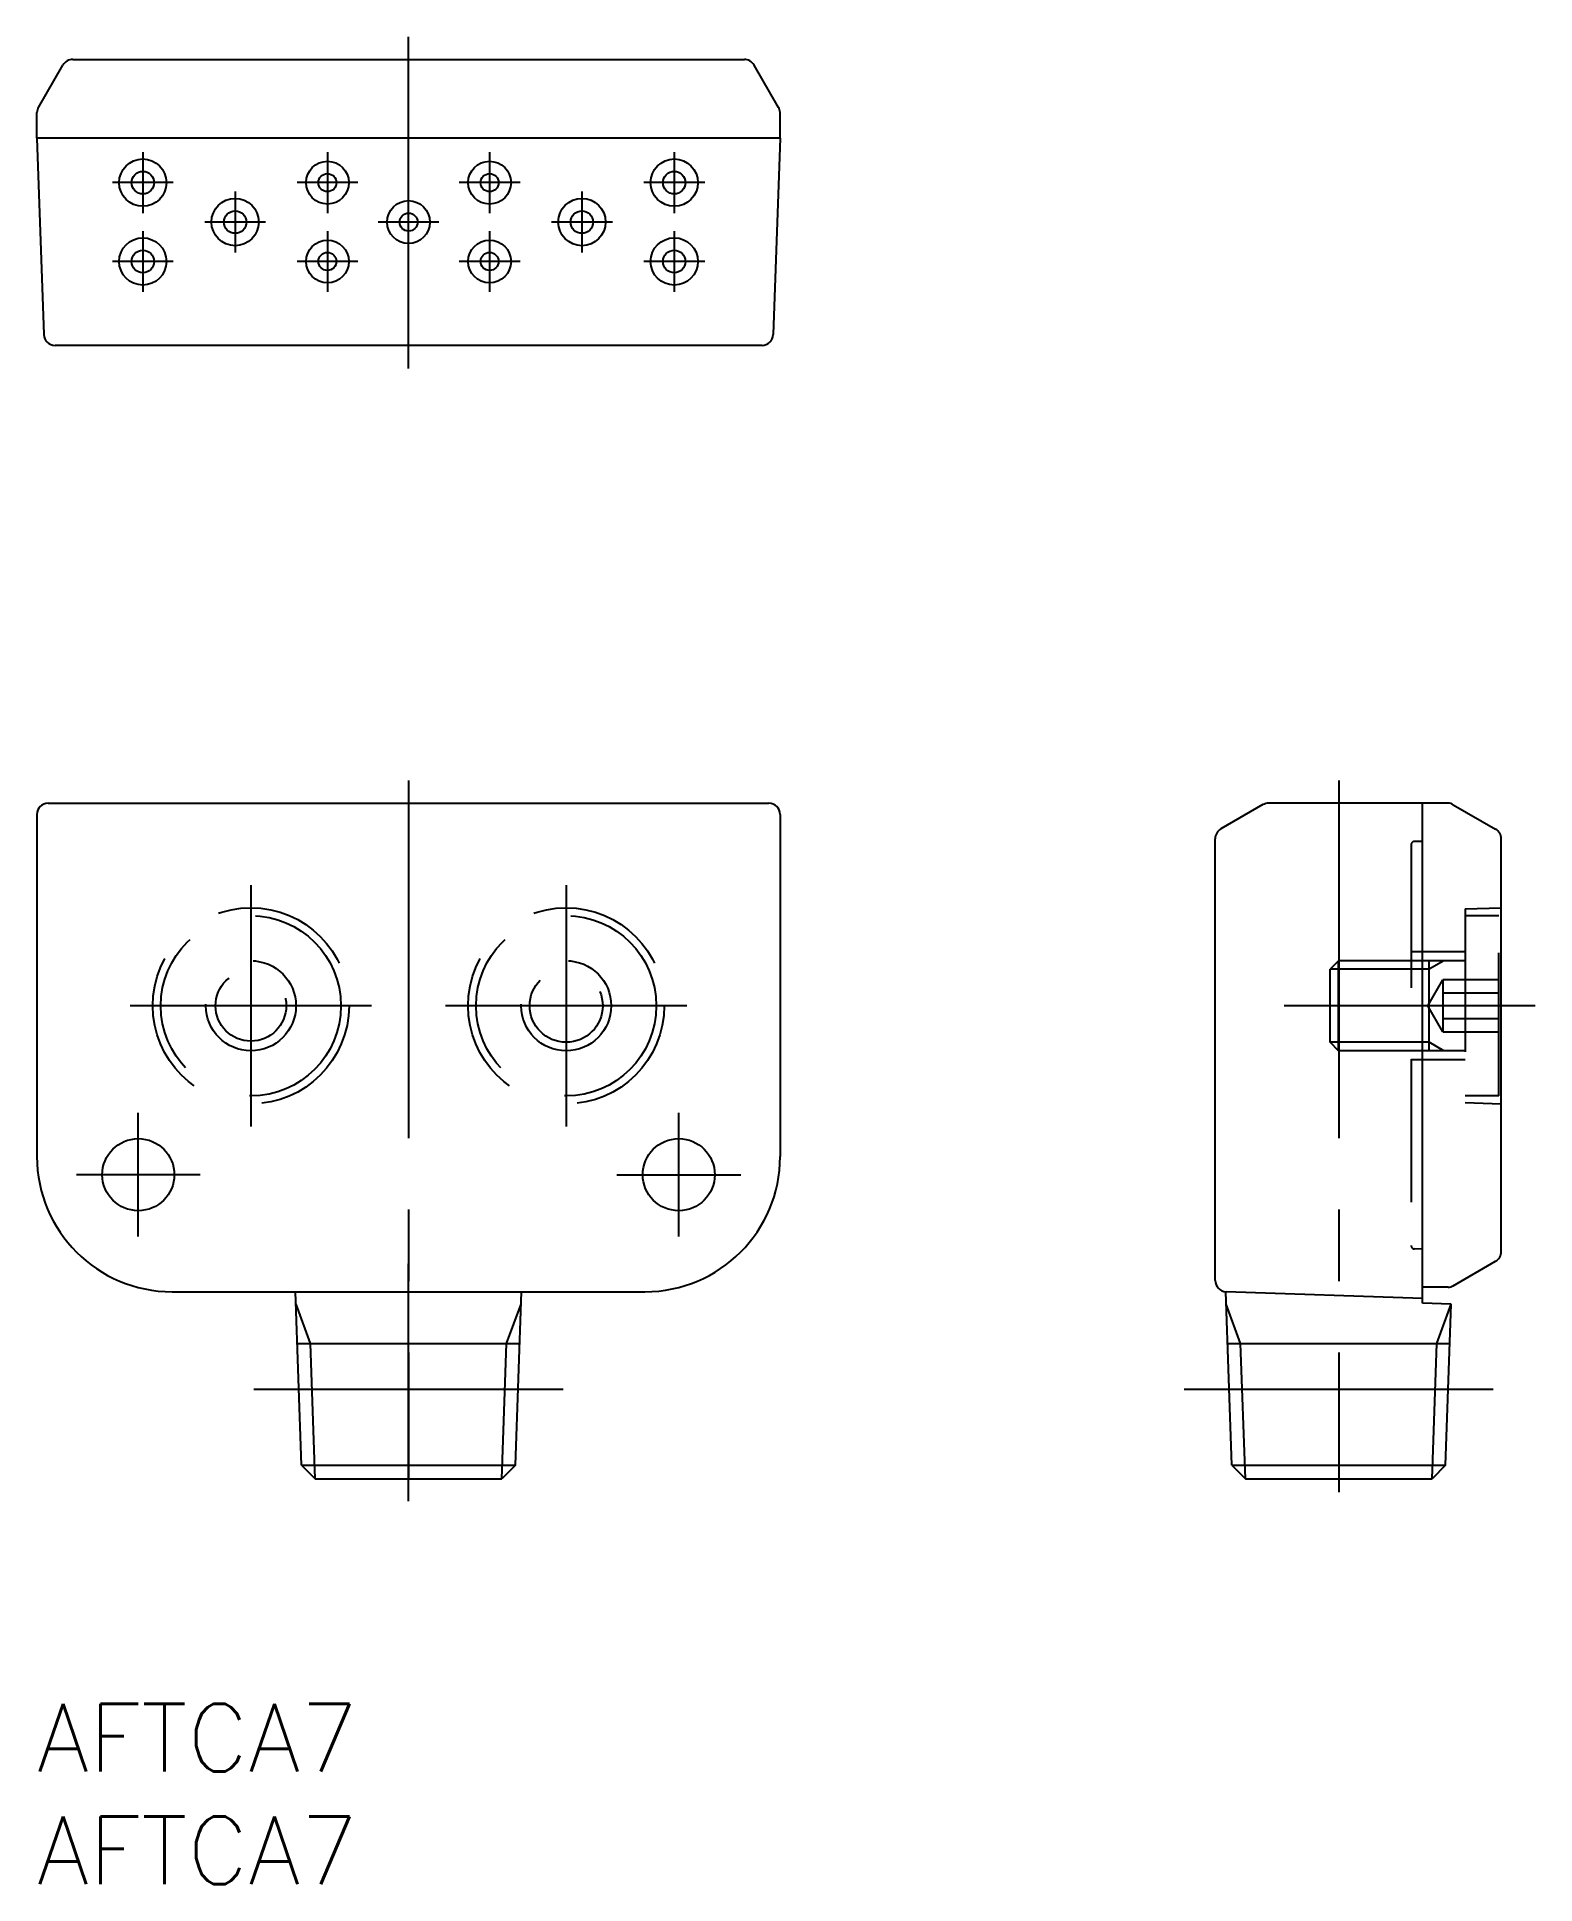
# Model space of a CAD drawing. Extents: x 0 to 66.5, y -8 to 74.
import ezdxf

# ---------------------------------------------------------------- set-up
doc = ezdxf.new("R2010")
doc.units = 0
doc.header["$LTSCALE"] = 0.5
doc.linetypes.add('CENTER', pattern=[50.8, 31.75, -6.35, 6.35, -6.35])
doc.linetypes.add('DASHED', pattern=[19.05, 12.7, -6.35])
for name, color, linetype in [('MSM_CENTER', 1, 'CENTER'), ('MSM_CONTINUOUS', 7, 'CONTINUOUS'), ('MSM_DASHED', 4, 'DASHED'), ('MSM_NARROW', 5, 'CONTINUOUS'), ('MSM_PART_NUMBER', 7, 'CONTINUOUS')]:
    doc.layers.add(name, color=color, linetype=linetype)
doc.styles.get("Standard").update_dxf_attribs({"font": 'txt.shx', "height": 1, "bigfont": 'bigfont.shx'})

# ---------------------------------------------------------------- blocks, each defined once
blk = doc.blocks.new('*U35')
at = {"layer": 'MSM_PART_NUMBER'}
blk.add_text('AFTCA7', height=3, dxfattribs=at).set_placement((0, -3))
blk = doc.blocks.new('*U36')
at = {"layer": 'MSM_PART_NUMBER'}
blk.add_text('AFTCA7', height=3, dxfattribs=at).set_placement((0, -8))

msp = doc.modelspace()

# ---------------------------------------------------------------- linework, layer by layer
at = {"layer": 'MSM_CENTER'}
for p, q in [((16.5, 59.303), (16.5, 74.023)), ((4.7, 68.903), (4.7, 66.203)), ((12.9, 68.903), (12.9, 66.203)), ((20.1, 68.903), (20.1, 66.203)), ((28.3, 68.903), (28.3, 66.203)), ((6.05, 67.553), (3.35, 67.553)), ((14.25, 67.553), (11.55, 67.553)), ((21.45, 67.553), (18.75, 67.553)), ((29.65, 67.553), (26.95, 67.553)), ((8.8, 67.153), (8.8, 64.453)), ((24.2, 67.153), (24.2, 64.453)), ((10.15, 65.803), (7.45, 65.803)), ((17.85, 65.803), (15.15, 65.803)), ((25.55, 65.803), (22.85, 65.803)), ((4.7, 65.403), (4.7, 62.703)), ((12.9, 65.403), (12.9, 62.703)), ((20.1, 65.403), (20.1, 62.703)), ((28.3, 65.403), (28.3, 62.703)), ((6.05, 64.053), (3.35, 64.053)), ((14.25, 64.053), (11.55, 64.053)), ((21.45, 64.053), (18.75, 64.053)), ((29.65, 64.053), (26.95, 64.053)), ((16.5, 41), (16.5, 10)), ((57.804, 41), (57.804, 9.4)), ((9.5, 36.356), (9.5, 25.644)), ((23.5, 36.356), (23.5, 25.644)), ((14.857, 31), (4.145, 31)), ((28.856, 31), (18.144, 31)), ((66.522, 31), (55.389, 31)), ((64.92, 31), (57.42, 31)), ((4.5, 20.75), (4.5, 26.25)), ((28.5, 20.75), (28.5, 26.25)), ((7.25, 23.5), (1.75, 23.5)), ((25.75, 23.5), (31.25, 23.5)), ((16.5, 9), (16.5, 19.541)), ((9.636, 13.97), (23.364, 13.97)), ((50.94, 13.97), (64.668, 13.97))]:
    msp.add_line(p, q, dxfattribs=at)
at = {"layer": 'MSM_CONTINUOUS'}
for p, q in [((1.589, 73.023), (31.411, 73.023)), ((0.072, 70.894), (1.156, 72.773)), ((32.928, 70.894), (31.844, 72.773)), ((0, 69.523), (0, 70.662)), ((33, 69.523), (33, 70.662)), ((33, 69.523), (0, 69.523)), ((0, 69.523), (0.304, 60.806)), ((33, 69.523), (32.696, 60.806)), ((32.196, 60.323), (0.804, 60.323)), ((0, 39.5), (0, 24.304)), ((0.5, 40), (32.5, 40)), ((33, 39.5), (33, 24.304)), ((54.441, 39.933), (52.57, 38.853)), ((62.659, 40), (54.691, 40)), ((61.52, 17.8), (61.52, 40)), ((62.891, 39.928), (64.77, 38.844)), ((52.32, 18.804), (52.32, 38.42)), ((65.02, 20.089), (65.02, 38.411)), ((65.02, 27), (65.02, 35)), ((62.891, 18.572), (64.77, 19.656)), ((6, 18.304), (27, 18.304)), ((11.754, 10.602), (11.485, 18.304)), ((21.246, 10.602), (21.515, 18.304)), ((53.058, 10.602), (52.789, 18.305)), ((61.52, 18), (52.803, 18.304)), ((62.659, 18.505), (61.52, 18.505)), ((62.8, 17.755), (61.52, 17.8)), ((62.551, 10.602), (62.8, 17.755)), ((11.565, 16), (21.435, 16)), ((52.878, 16), (62.73, 16)), ((11.754, 10.602), (12.356, 10)), ((11.754, 10.602), (21.246, 10.602)), ((12.356, 10), (20.644, 10)), ((21.246, 10.602), (20.644, 10)), ((53.058, 10.602), (53.66, 10)), ((53.058, 10.602), (62.551, 10.602)), ((53.66, 10), (61.949, 10)), ((62.551, 10.602), (61.949, 10))]:
    msp.add_line(p, q, dxfattribs=at)
for centre, radius in [((4.7, 67.553), 1.05), ((12.9, 67.553), 0.95), ((20.1, 67.553), 0.95), ((28.3, 67.553), 1.05), ((4.7, 67.553), 0.5), ((12.9, 67.553), 0.4), ((20.1, 67.553), 0.4), ((28.3, 67.553), 0.5), ((8.8, 65.803), 1.05), ((16.5, 65.803), 0.95), ((24.2, 65.803), 1.05), ((8.8, 65.803), 0.5), ((16.5, 65.803), 0.4), ((24.2, 65.803), 0.5), ((4.7, 64.053), 1.05), ((12.9, 64.053), 0.95), ((20.1, 64.053), 0.95), ((28.3, 64.053), 1.05), ((4.7, 64.053), 0.5), ((12.9, 64.053), 0.4), ((20.1, 64.053), 0.4), ((28.3, 64.053), 0.5), ((4.5, 23.5), 1.6), ((28.5, 23.5), 1.6)]:
    msp.add_circle(centre, radius, dxfattribs=at)
for centre, radius, start, end in [((1.589, 72.523), 0.5, 90, 150), ((31.411, 72.523), 0.5, 30, 90), ((0.594, 70.606), 0.597, 151.13832, 174.66724), ((32.406, 70.606), 0.597, 5.33276, 28.86168), ((0.804, 60.823), 0.5, 182, 270), ((32.196, 60.823), 0.5, 270, 358), ((0.5, 39.5), 0.5, 90, 180), ((32.5, 39.5), 0.5, 0, 90), ((54.734, 39.34), 0.661, 93.71138, 116.28862), ((62.603, 39.406), 0.597, 61.13832, 84.66724), ((52.82, 38.42), 0.5, 120, 180), ((64.52, 38.411), 0.5, 0, 60), ((6, 24.304), 6, 180, 270), ((27, 24.304), 6, 270, 0), ((64.52, 20.089), 0.5, 300, 360), ((52.82, 18.804), 0.5, 180, 268), ((62.641, 19.005), 0.5, 272, 300)]:
    msp.add_arc(centre, radius, start, end, dxfattribs=at)
at = {"layer": 'MSM_DASHED'}
for p, q in [((61.02, 38.148), (61.02, 20.351)), ((61.52, 38.3), (61.169, 38.298)), ((63.42, 35.3), (65.02, 35.356)), ((63.42, 35.3), (63.42, 26.7)), ((64.92, 35), (63.42, 35)), ((64.92, 27), (64.92, 35)), ((57.799, 33), (57.42, 32.621)), ((63.42, 33), (57.799, 33)), ((57.799, 29), (57.799, 33)), ((63.42, 33.4), (61.02, 33.4)), ((62.477, 33), (61.82, 32.621)), ((61.82, 29), (61.82, 33)), ((61.82, 32.621), (57.42, 32.621)), ((57.42, 29.379), (57.42, 32.621)), ((61.756, 31), (62.42, 32.15)), ((64.92, 32.15), (62.42, 32.15)), ((62.42, 32.15), (62.42, 29.85)), ((62.42, 31.575), (64.92, 31.575)), ((62.42, 29.85), (61.756, 31)), ((64.92, 30.425), (62.42, 30.425)), ((62.42, 29.85), (64.92, 29.85)), ((61.82, 29.379), (57.42, 29.379)), ((57.799, 29), (57.42, 29.379)), ((63.42, 29), (57.799, 29)), ((62.477, 29), (61.82, 29.379)), ((63.42, 28.6), (61.02, 28.6)), ((64.92, 27), (63.42, 27)), ((63.42, 26.7), (65.02, 26.644)), ((61.52, 20.194), (61.167, 20.201))]:
    msp.add_line(p, q, dxfattribs=at)
for centre, radius in [((9.501, 31), 4.356), ((23.5, 31), 4.356), ((9.5, 31), 4), ((23.5, 31), 4), ((9.5, 31), 2), ((23.5, 31), 2), ((9.5, 31), 1.57), ((23.5, 31), 1.621)]:
    msp.add_circle(centre, radius, dxfattribs=at)
for centre, start, end in [((61.17, 38.148), 90.3, 180), ((61.17, 20.351), 180, 268.79969)]:
    msp.add_arc(centre, 0.15, start, end, dxfattribs=at)
at = {"layer": 'MSM_NARROW'}
for p, q in [((12.146, 16), (11.504, 17.756)), ((20.854, 16), (21.505, 17.756)), ((53.45, 16), (52.808, 17.756)), ((62.158, 16), (62.8, 17.755)), ((12.356, 10), (12.146, 16)), ((20.644, 10), (20.854, 16)), ((53.66, 10), (53.45, 16)), ((61.949, 10), (62.158, 16))]:
    msp.add_line(p, q, dxfattribs=at)

# ---------------------------------------------------------------- block references
at = {"layer": 'MSM_CONTINUOUS'}
for name in ['*U35', '*U36']:
    msp.add_blockref(name, (0, 0), dxfattribs=at)

doc.saveas('drawing.dxf')
